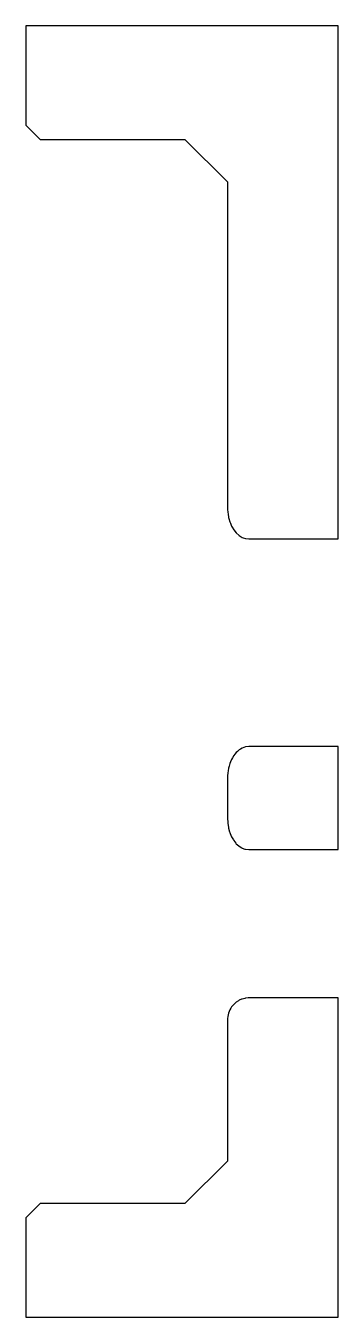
# Model space of a CAD drawing. Header units: metres. Extents: x 0 to 47.5, y 0 to 45.5.
# Drawn here: x 0 to 11, y 0 to 45.5 of the extents above.
import ezdxf

# ---------------------------------------------------------------- set-up
doc = ezdxf.new("R2010")
doc.units = ezdxf.units.M

msp = doc.modelspace()

# ---------------------------------------------------------------- linework, layer by layer
for p, q in [((11, 45.5), (0, 45.5)), ((0, 45.5), (0, 42)), ((11, 27.4226), (11, 45.5)), ((0, 42), (0.5, 41.5)), ((0.5, 41.5), (5.60409, 41.5)), ((5.60409, 41.5), (7.10409, 40)), ((7.10409, 40), (7.10409, 28.52)), ((7.10409, 28.52), (7.10647, 28.4756)), ((7.10647, 28.4756), (7.11332, 28.3483)), ((7.11332, 28.3483), (7.1206, 28.304)), ((7.1206, 28.304), (7.14079, 28.1809)), ((7.14079, 28.1809), (7.15299, 28.1378)), ((7.15299, 28.1378), (7.18583, 28.0218)), ((7.18583, 28.0218), (7.20284, 27.9812)), ((7.20284, 27.9812), (7.24732, 27.875)), ((7.24732, 27.875), (7.26886, 27.8381)), ((7.26886, 27.8381), (7.32376, 27.744)), ((7.32376, 27.744), (7.41325, 27.6322)), ((7.41325, 27.6322), (7.51359, 27.5422)), ((7.51359, 27.5422), (7.54549, 27.5229)), ((7.54549, 27.5229), (7.62232, 27.4763)), ((7.62232, 27.4763), (7.65614, 27.4645)), ((7.65614, 27.4645), (7.73676, 27.4361)), ((7.73676, 27.4361), (7.85409, 27.4226)), ((7.85409, 27.4226), (11, 27.4226)), ((7.62232, 20.0531), (7.56064, 20.0157)), ((7.67207, 20.0705), (7.62232, 20.0531)), ((7.73676, 20.0933), (7.67207, 20.0705)), ((7.85409, 20.1068), (7.73676, 20.0933)), ((11, 20.1068), (7.85409, 20.1068)), ((11, 16.4726), (11, 20.1068)), ((7.21143, 19.5687), (7.18583, 19.5076)), ((7.24732, 19.6544), (7.21143, 19.5687)), ((7.27954, 19.7096), (7.24732, 19.6544)), ((7.32376, 19.7854), (7.27954, 19.7096)), ((7.36188, 19.833), (7.32376, 19.7854)), ((7.41325, 19.8972), (7.36188, 19.833)), ((7.45637, 19.9359), (7.41325, 19.8972)), ((7.51359, 19.9872), (7.45637, 19.9359)), ((7.56064, 20.0157), (7.51359, 19.9872)), ((7.11332, 19.1811), (7.10777, 19.0778)), ((7.12444, 19.2488), (7.11332, 19.1811)), ((7.14079, 19.3485), (7.12444, 19.2488)), ((7.15929, 19.4139), (7.14079, 19.3485)), ((7.18583, 19.5076), (7.15929, 19.4139)), ((7.10777, 19.0778), (7.10409, 19.0094)), ((7.10409, 19.0094), (7.10409, 17.57)), ((7.10409, 17.57), (7.11123, 17.4372)), ((7.11123, 17.4372), (7.11332, 17.3984)), ((7.11332, 17.3984), (7.13492, 17.2667)), ((7.13492, 17.2667), (7.14079, 17.2309)), ((7.14079, 17.2309), (7.17673, 17.104)), ((7.17673, 17.104), (7.18583, 17.0718)), ((7.18583, 17.0718), (7.23557, 16.9531)), ((7.23557, 16.9531), (7.24732, 16.925)), ((7.24732, 16.925), (7.30991, 16.8178)), ((7.30991, 16.8178), (7.32376, 16.7941)), ((7.32376, 16.7941), (7.39779, 16.7015)), ((7.39779, 16.7015), (7.41325, 16.6822)), ((7.41325, 16.6822), (7.49695, 16.6072)), ((7.49695, 16.6072), (7.51359, 16.5923)), ((7.51359, 16.5923), (7.60485, 16.5369)), ((7.60485, 16.5369), (7.62232, 16.5264)), ((7.62232, 16.5264), (7.71874, 16.4925)), ((7.71874, 16.4925), (7.73676, 16.4862)), ((7.73676, 16.4862), (7.85409, 16.4726)), ((7.85409, 16.4726), (11, 16.4726)), ((7.24732, 10.9297), (7.22226, 10.8876)), ((7.29711, 10.9898), (7.24732, 10.9297)), ((7.32376, 11.0219), (7.29711, 10.9898)), ((7.38686, 11.0774), (7.32376, 11.0219)), ((7.41325, 11.1007), (7.38686, 11.0774)), ((7.48857, 11.1482), (7.41325, 11.1007)), ((7.51359, 11.164), (7.48857, 11.1482)), ((7.59902, 11.2005), (7.51359, 11.164)), ((7.62232, 11.2104), (7.59902, 11.2005)), ((7.71479, 11.2333), (7.62232, 11.2104)), ((7.73676, 11.2387), (7.71479, 11.2333)), ((7.83256, 11.2465), (7.73676, 11.2387)), ((7.85409, 11.2482), (7.83256, 11.2465)), ((11, 11.2482), (7.85409, 11.2482)), ((11, 0), (11, 11.2482)), ((7.10787, 10.5251), (7.10409, 10.4755)), ((7.10409, 10.4755), (7.10409, 5.5)), ((7.11332, 10.5964), (7.10787, 10.5251)), ((7.12621, 10.6518), (7.11332, 10.5964)), ((7.14079, 10.7143), (7.12621, 10.6518)), ((7.16471, 10.7738), (7.14079, 10.7143)), ((7.18583, 10.8263), (7.16471, 10.7738)), ((7.22226, 10.8876), (7.18583, 10.8263)), ((7.10409, 5.5), (5.60409, 4)), ((0.5, 4), (0, 3.5)), ((5.60409, 4), (0.5, 4)), ((0, 3.5), (0, 0)), ((0, 0), (11, 0))]:
    msp.add_line(p, q)

doc.saveas('drawing.dxf')
